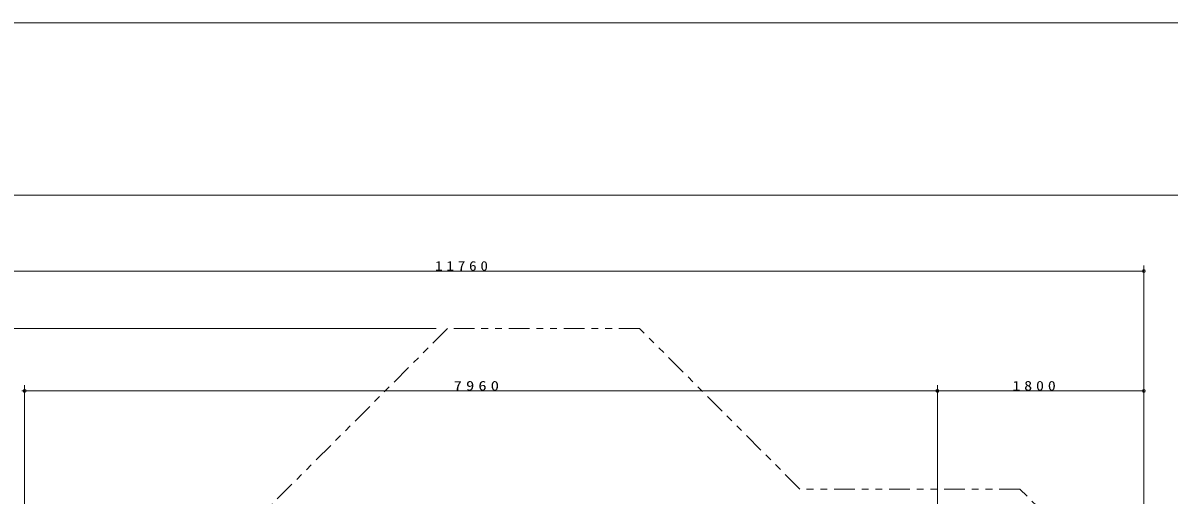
# Model space of a CAD drawing. Units: millimetres on the paper. Extents: x 0 to 420, y -594 to 297.
# Drawn here: x 83.4 to 249.9, y 228.4 to 297 of the extents above; entities that cross this region are included whole.
import ezdxf

# ---------------------------------------------------------------- set-up
doc = ezdxf.new("R2010")
doc.units = ezdxf.units.MM
doc.linetypes.add('USER3', pattern=[8, 3, -1, 1, -1, 1, -1])
for name, color, linetype, lineweight in [('0_2', 7, 'Continuous', 13), ('2D_DIMENSION', 7, 'Continuous', 13), ('2D_OUTLINE', 7, 'USER3', 13), ('FMT', 7, 'Continuous', 13)]:
    doc.layers.add(name, color=color, linetype=linetype, lineweight=lineweight)
doc.styles.add('ＭＳ ゴシック', font='')
doc.styles.get('ＭＳ ゴシック').set_extended_font_data('MS Gothic')

msp = doc.modelspace()

# ---------------------------------------------------------------- linework, layer by layer
at = {"layer": '0_2'}
for p, q in [((246.265, 260.968), (245.848, 260.968)), ((83.608, 243.568), (83.191, 243.568)), ((83.608, 243.568), (84.025, 243.568)), ((216.265, 243.568), (215.848, 243.568)), ((216.265, 243.568), (216.681, 243.568)), ((246.265, 243.568), (245.848, 243.568))]:
    msp.add_line(p, q, dxfattribs=at)
msp.add_lwpolyline([(0, 297), (420, 297), (420, 0), (0, 0)], close=True, dxfattribs=at)
for centre in [(246.265, 260.968), (83.608, 243.568), (83.608, 243.568), (216.265, 243.568), (216.265, 243.568), (246.265, 243.568)]:
    msp.add_circle(centre, 0.208, dxfattribs=at)
at = {"layer": '2D_DIMENSION'}
for p, q in [((246.265, 212.986), (246.265, 261.801)), ((245.848, 260.968), (50.691, 260.968)), ((143.403, 252.635), (39.885, 252.635)), ((143.403, 252.635), (59.566, 252.635)), ((83.608, 177.04), (83.608, 244.402)), ((83.608, 177.04), (83.608, 244.402)), ((215.848, 243.568), (84.025, 243.568)), ((216.265, 200.253), (216.265, 244.402)), ((216.265, 200.253), (216.265, 244.402)), ((245.848, 243.568), (216.681, 243.568)), ((246.265, 212.986), (246.265, 244.402))]:
    msp.add_line(p, q, dxfattribs=at)
at = {"layer": '2D_OUTLINE'}
for p, q in [((145.07, 252.635), (102.465, 210.03)), ((172.973, 252.635), (145.07, 252.635)), ((196.28, 229.327), (172.973, 252.635)), ((228.257, 229.327), (196.28, 229.327)), ((246.265, 211.32), (228.257, 229.327))]:
    msp.add_line(p, q, dxfattribs=at)
at = {"layer": 'FMT'}
msp.add_line((28, 272), (403, 272), dxfattribs=at)

# ---------------------------------------------------------------- texts
at = {"layer": '2D_DIMENSION', "char_height": 1.405, "attachment_point": 7, "style": 'ＭＳ ゴシック'}
for s, insert in [('\\T1.5;\\W1.15;11760', (143.25, 260.996)), ('\\T1.5;\\W1.25;7960', (145.966, 243.596)), ('\\T1.5;\\W1.2;1800', (227.157, 243.596))]:
    msp.add_mtext(s, dxfattribs=dict(at, insert=insert))

doc.saveas('drawing.dxf')
